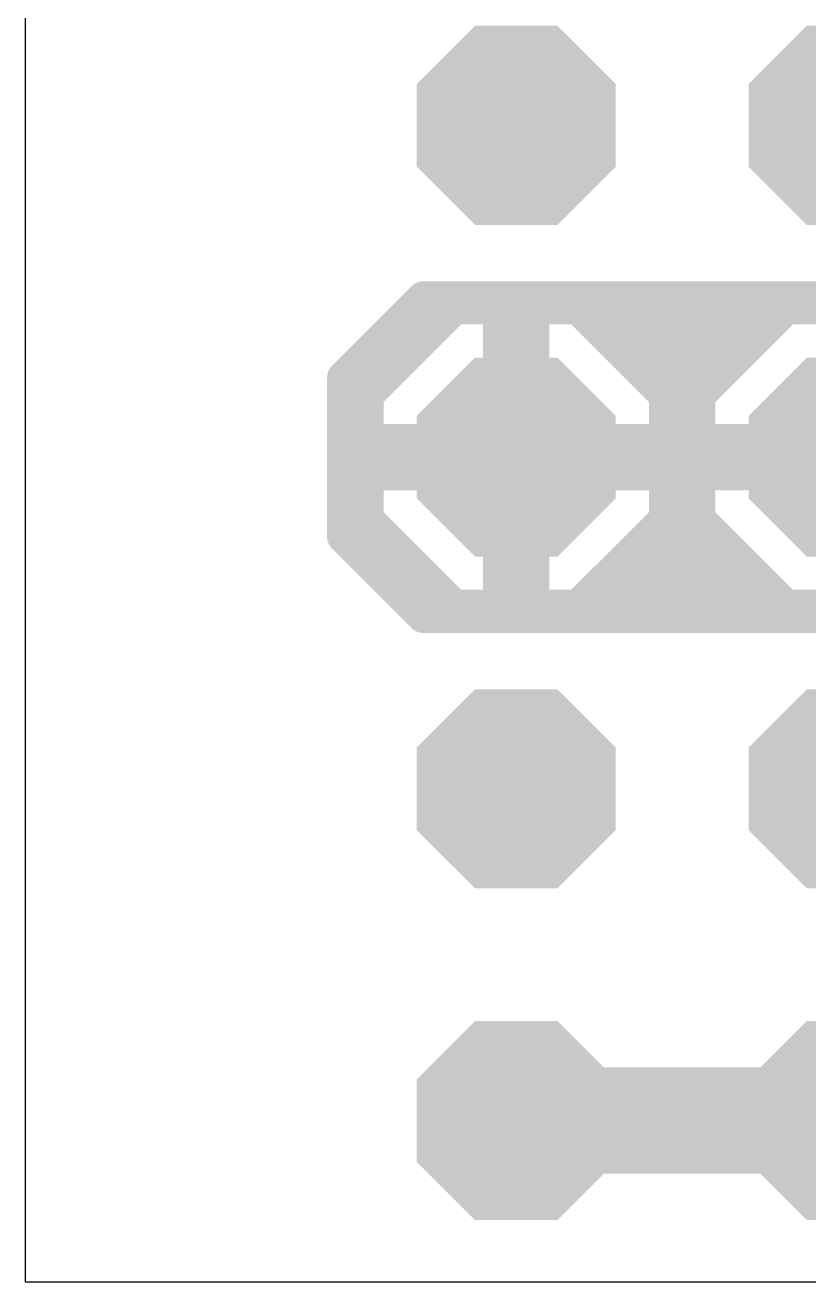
# Model space of a CAD drawing. Extents: x 0 to 81, y 1 to 51.
# Drawn here: x 0 to 6, y 1 to 10.62 of the extents above; entities that cross this region are included whole.
import ezdxf

# ---------------------------------------------------------------- set-up
doc = ezdxf.new("R2010")
doc.units = 0
for name, color, linetype in [('1', 22, 'CONTINUOUS'), ('17', 82, 'CONTINUOUS'), ('20', 7, 'CONTINUOUS')]:
    doc.layers.add(name, color=color, linetype=linetype)

# ---------------------------------------------------------------- blocks, each defined once
blk = doc.blocks.new('OCTAGONP')
at = {"const_width": 0.5}
blk.add_lwpolyline([(-0.25, -0.1036), (-0.25, 0.1036), (-0.1036, 0.25), (0.1036, 0.25), (0.25, 0.1036), (0.25, -0.1036), (0.1036, -0.25), (-0.1036, -0.25), (-0.25, -0.1036), (-0.25, 0.1036)], dxfattribs=at)

msp = doc.modelspace()

# ---------------------------------------------------------------- linework, layer by layer
at = {"layer": '1'}
for points, const_width in [([(2.4384, 7.9248), (3.048, 8.5344)], 0.254), ([(3.048, 8.5344), (7.0104, 8.5344)], 0.254), ([(3.2858, 8.4582), (2.6162, 7.7886)], 0.254), ([(3.6322, 8.4582), (3.2858, 8.4582)], 0.254), ([(3.6322, 7.4422), (3.6322, 8.4582)], 0.254), ([(4.2326, 8.4582), (3.8862, 8.4582)], 0.254), ([(3.8862, 8.4582), (3.8862, 7.4422)], 0.254), ([(4.9022, 7.7886), (4.2326, 8.4582)], 0.254), ([(5.8258, 8.4582), (5.1562, 7.7886)], 0.254), ([(6.1722, 8.4582), (5.8258, 8.4582)], 0.254), ([(2.8956, 8.382), (3.2096, 8.382)], 0.254), ([(3.6322, 8.382), (3.8862, 8.382)], 0.254), ([(4.3088, 8.382), (5.7496, 8.382)], 0.254), ([(2.6416, 8.128), (2.9556, 8.128)], 0.254), ([(3.6322, 8.128), (3.8862, 8.128)], 0.254), ([(4.5628, 8.128), (5.4956, 8.128)], 0.254), ([(2.4384, 6.7056), (2.4384, 7.9248)], 0.254), ([(2.4384, 7.874), (2.7016, 7.874)], 0.254), ([(3.6322, 7.874), (3.8862, 7.874)], 0.254), ([(4.8168, 7.874), (5.2416, 7.874)], 0.254), ([(2.6162, 7.7886), (2.6162, 7.4422)], 0.254), ([(4.9022, 7.4422), (4.9022, 7.7886)], 0.254), ([(5.1562, 7.7886), (5.1562, 7.4422)], 0.254), ([(2.4384, 7.62), (2.6162, 7.62)], 0.254), ([(3.6322, 7.62), (3.8862, 7.62)], 0.254), ([(4.9022, 7.62), (5.1562, 7.62)], 0.254), ([(2.6162, 7.4422), (3.6322, 7.4422)], 0.254), ([(3.8862, 7.4422), (3.6322, 7.4422)], 0.254), ([(3.6322, 7.4422), (3.6322, 7.1882)], 0.254), ([(3.8862, 7.1882), (3.8862, 7.4422)], 0.254), ([(3.8862, 7.4422), (4.9022, 7.4422)], 0.254), ([(5.1562, 7.4422), (6.1722, 7.4422)], 0.254), ([(2.4384, 7.366), (3.6322, 7.366)], 0.254), ([(3.8862, 7.366), (6.1722, 7.366)], 0.254), ([(3.6322, 7.1882), (2.6162, 7.1882)], 0.254), ([(2.6162, 7.1882), (2.6162, 6.8418)], 0.254), ([(3.6322, 6.1722), (3.6322, 7.1882)], 0.254), ([(3.6322, 7.1882), (3.8862, 7.1882)], 0.254), ([(3.8862, 7.1882), (3.8862, 6.1722)], 0.254), ([(4.9022, 7.1882), (3.8862, 7.1882)], 0.254), ([(4.9022, 6.8418), (4.9022, 7.1882)], 0.254), ([(6.1722, 7.1882), (5.1562, 7.1882)], 0.254), ([(5.1562, 7.1882), (5.1562, 6.8418)], 0.254), ([(2.4384, 7.112), (2.6162, 7.112)], 0.254), ([(3.6322, 7.112), (3.8862, 7.112)], 0.254), ([(4.9022, 7.112), (5.1562, 7.112)], 0.254), ([(2.4384, 6.858), (2.6162, 6.858)], 0.254), ([(2.6162, 6.8418), (3.2858, 6.1722)], 0.254), ([(3.6322, 6.858), (3.8862, 6.858)], 0.254), ([(4.2326, 6.1722), (4.9022, 6.8418)], 0.254), ([(4.9022, 6.858), (5.1562, 6.858)], 0.254), ([(5.1562, 6.8418), (5.8258, 6.1722)], 0.254), ([(3.048, 6.096), (2.4384, 6.7056)], 0.254), ([(2.54, 6.604), (2.854, 6.604)], 0.254), ([(3.6322, 6.604), (3.8862, 6.604)], 0.254), ([(4.6644, 6.604), (5.394, 6.604)], 0.254), ([(2.794, 6.35), (3.108, 6.35)], 0.254), ([(3.6322, 6.35), (3.8862, 6.35)], 0.254), ([(4.4104, 6.35), (5.648, 6.35)], 0.254), ([(3.2858, 6.1722), (3.6322, 6.1722)], 0.254), ([(3.8862, 6.1722), (4.2326, 6.1722)], 0.254), ([(5.8258, 6.1722), (6.1722, 6.1722)], 0.254), ([(7.0104, 6.096), (3.048, 6.096)], 0.254), ([(3.048, 6.096), (8.593, 6.096)], 0.254), ([(3.7592, 2.2352), (6.2992, 2.2352)], 0.8128)]:
    msp.add_lwpolyline(points, dxfattribs=dict(at, const_width=const_width))
for points, const_width in [([(3.048, 8.5979, 1), (3.048, 8.4709)], 0.127), ([(3.0929, 8.4895, 1), (3.0031, 8.5793)], 0.127), ([(3.2858, 8.5217, 1), (3.2858, 8.3947)], 0.127), ([(3.3307, 8.4133, 1), (3.2409, 8.5031)], 0.127), ([(3.6957, 8.4582, 1), (3.5687, 8.4582)], 0.127), ([(3.6322, 8.3947, 1), (3.6322, 8.5217)], 0.127), ([(3.8862, 8.5217, 1), (3.8862, 8.3947)], 0.127), ([(3.9497, 8.4582, 1), (3.8227, 8.4582)], 0.127), ([(4.2775, 8.5031, 1), (4.1877, 8.4133)], 0.127), ([(4.2326, 8.3947, 1), (4.2326, 8.5217)], 0.127), ([(5.8258, 8.5217, 1), (5.8258, 8.3947)], 0.127), ([(5.8707, 8.4133, 1), (5.7809, 8.5031)], 0.127), ([(2.8956, 8.4455, 1), (2.8956, 8.3185)], 0.127), ([(3.2096, 8.3185, 1), (3.2096, 8.4455)], 0.127), ([(3.6322, 8.4455, 1), (3.6322, 8.3185)], 0.127), ([(3.8862, 8.3185, 1), (3.8862, 8.4455)], 0.127), ([(4.3088, 8.4455, 1), (4.3088, 8.3185)], 0.127), ([(5.7496, 8.3185, 1), (5.7496, 8.4455)], 0.127), ([(2.6416, 8.1915, 1), (2.6416, 8.0645)], 0.127), ([(2.9556, 8.0645, 1), (2.9556, 8.1915)], 0.127), ([(3.6322, 8.1915, 1), (3.6322, 8.0645)], 0.127), ([(3.8862, 8.0645, 1), (3.8862, 8.1915)], 0.127), ([(4.5628, 8.1915, 1), (4.5628, 8.0645)], 0.127), ([(5.4956, 8.0645, 1), (5.4956, 8.1915)], 0.127), ([(2.5019, 7.9248, 1), (2.3749, 7.9248)], 0.127), ([(2.3935, 7.9697, 1), (2.4833, 7.8799)], 0.127), ([(2.4384, 7.9375, 1), (2.4384, 7.8105)], 0.127), ([(2.7016, 7.8105, 1), (2.7016, 7.9375)], 0.127), ([(3.6322, 7.9375, 1), (3.6322, 7.8105)], 0.127), ([(3.8862, 7.8105, 1), (3.8862, 7.9375)], 0.127), ([(4.8168, 7.9375, 1), (4.8168, 7.8105)], 0.127), ([(5.2416, 7.8105, 1), (5.2416, 7.9375)], 0.127), ([(2.6797, 7.7886, 1), (2.5527, 7.7886)], 0.127), ([(2.5713, 7.8335, 1), (2.6611, 7.7437)], 0.127), ([(4.9657, 7.7886, 1), (4.8387, 7.7886)], 0.127), ([(4.8573, 7.7437, 1), (4.9471, 7.8335)], 0.127), ([(5.2197, 7.7886, 1), (5.0927, 7.7886)], 0.127), ([(5.1113, 7.8335, 1), (5.2011, 7.7437)], 0.127), ([(2.4384, 7.6835, 1), (2.4384, 7.5565)], 0.127), ([(2.6162, 7.5565, 1), (2.6162, 7.6835)], 0.127), ([(3.6322, 7.6835, 1), (3.6322, 7.5565)], 0.127), ([(3.8862, 7.5565, 1), (3.8862, 7.6835)], 0.127), ([(4.9022, 7.6835, 1), (4.9022, 7.5565)], 0.127), ([(5.1562, 7.5565, 1), (5.1562, 7.6835)], 0.127), ([(2.6162, 7.5057, 1), (2.6162, 7.3787)], 0.127), ([(2.5527, 7.4422, 1), (2.6797, 7.4422)], 0.127), ([(3.6322, 7.5057, 1), (3.6322, 7.3787)], 0.127), ([(3.6957, 7.4422, 1), (3.5687, 7.4422)], 0.127), ([(3.5687, 7.4422, 1), (3.6957, 7.4422)], 0.127), ([(3.6322, 7.3787, 1), (3.6322, 7.5057)], 0.127), ([(3.9497, 7.4422, 1), (3.8227, 7.4422)], 0.127), ([(3.8862, 7.5057, 1), (3.8862, 7.3787)], 0.127), ([(3.8227, 7.4422, 1), (3.9497, 7.4422)], 0.127), ([(3.8862, 7.3787, 1), (3.8862, 7.5057)], 0.127), ([(4.8387, 7.4422, 1), (4.9657, 7.4422)], 0.127), ([(4.9022, 7.3787, 1), (4.9022, 7.5057)], 0.127), ([(5.1562, 7.5057, 1), (5.1562, 7.3787)], 0.127), ([(5.0927, 7.4422, 1), (5.2197, 7.4422)], 0.127), ([(2.4384, 7.4295, 1), (2.4384, 7.3025)], 0.127), ([(3.6322, 7.3025, 1), (3.6322, 7.4295)], 0.127), ([(3.8862, 7.4295, 1), (3.8862, 7.3025)], 0.127), ([(2.6162, 7.2517, 1), (2.6162, 7.1247)], 0.127), ([(2.6797, 7.1882, 1), (2.5527, 7.1882)], 0.127), ([(3.6957, 7.1882, 1), (3.5687, 7.1882)], 0.127), ([(3.6322, 7.2517, 1), (3.6322, 7.1247)], 0.127), ([(3.6322, 7.1247, 1), (3.6322, 7.2517)], 0.127), ([(3.9497, 7.1882, 1), (3.8227, 7.1882)], 0.127), ([(3.8862, 7.2517, 1), (3.8862, 7.1247)], 0.127), ([(3.8862, 7.1247, 1), (3.8862, 7.2517)], 0.127), ([(4.9657, 7.1882, 1), (4.8387, 7.1882)], 0.127), ([(4.9022, 7.1247, 1), (4.9022, 7.2517)], 0.127), ([(5.1562, 7.2517, 1), (5.1562, 7.1247)], 0.127), ([(5.2197, 7.1882, 1), (5.0927, 7.1882)], 0.127), ([(2.4384, 7.1755, 1), (2.4384, 7.0485)], 0.127), ([(2.6162, 7.0485, 1), (2.6162, 7.1755)], 0.127), ([(3.5687, 7.1882, 1), (3.6957, 7.1882)], 0.127), ([(3.6322, 7.1755, 1), (3.6322, 7.0485)], 0.127), ([(3.8227, 7.1882, 1), (3.9497, 7.1882)], 0.127), ([(3.8862, 7.0485, 1), (3.8862, 7.1755)], 0.127), ([(4.9022, 7.1755, 1), (4.9022, 7.0485)], 0.127), ([(5.1562, 7.0485, 1), (5.1562, 7.1755)], 0.127), ([(2.4384, 6.9215, 1), (2.4384, 6.7945)], 0.127), ([(2.6611, 6.8867, 1), (2.5713, 6.7969)], 0.127), ([(2.6162, 6.7945, 1), (2.6162, 6.9215)], 0.127), ([(3.6322, 6.9215, 1), (3.6322, 6.7945)], 0.127), ([(3.8862, 6.7945, 1), (3.8862, 6.9215)], 0.127), ([(4.9022, 6.9215, 1), (4.9022, 6.7945)], 0.127), ([(4.9471, 6.7969, 1), (4.8573, 6.8867)], 0.127), ([(5.2011, 6.8867, 1), (5.1113, 6.7969)], 0.127), ([(5.1562, 6.7945, 1), (5.1562, 6.9215)], 0.127), ([(2.4833, 6.7505, 1), (2.3935, 6.6607)], 0.127), ([(2.5527, 6.8418, 1), (2.6797, 6.8418)], 0.127), ([(4.8387, 6.8418, 1), (4.9657, 6.8418)], 0.127), ([(5.0927, 6.8418, 1), (5.2197, 6.8418)], 0.127), ([(2.3749, 6.7056, 1), (2.5019, 6.7056)], 0.127), ([(2.54, 6.6675, 1), (2.54, 6.5405)], 0.127), ([(2.854, 6.5405, 1), (2.854, 6.6675)], 0.127), ([(3.6322, 6.6675, 1), (3.6322, 6.5405)], 0.127), ([(3.8862, 6.5405, 1), (3.8862, 6.6675)], 0.127), ([(4.6644, 6.6675, 1), (4.6644, 6.5405)], 0.127), ([(5.394, 6.5405, 1), (5.394, 6.6675)], 0.127), ([(2.794, 6.4135, 1), (2.794, 6.2865)], 0.127), ([(3.108, 6.2865, 1), (3.108, 6.4135)], 0.127), ([(3.6322, 6.4135, 1), (3.6322, 6.2865)], 0.127), ([(3.8862, 6.2865, 1), (3.8862, 6.4135)], 0.127), ([(4.4104, 6.4135, 1), (4.4104, 6.2865)], 0.127), ([(5.648, 6.2865, 1), (5.648, 6.4135)], 0.127), ([(3.2858, 6.2357, 1), (3.2858, 6.1087)], 0.127), ([(3.2409, 6.1273, 1), (3.3307, 6.2171)], 0.127), ([(3.6322, 6.1087, 1), (3.6322, 6.2357)], 0.127), ([(3.8862, 6.2357, 1), (3.8862, 6.1087)], 0.127), ([(4.1877, 6.2171, 1), (4.2775, 6.1273)], 0.127), ([(4.2326, 6.1087, 1), (4.2326, 6.2357)], 0.127), ([(5.8258, 6.2357, 1), (5.8258, 6.1087)], 0.127), ([(5.7809, 6.1273, 1), (5.8707, 6.2171)], 0.127), ([(3.048, 6.1595, 1), (3.048, 6.0325)], 0.127), ([(3.048, 6.1595, 1), (3.048, 6.0325)], 0.127), ([(3.0031, 6.0511, 1), (3.0929, 6.1409)], 0.127), ([(3.5687, 6.1722, 1), (3.6957, 6.1722)], 0.127), ([(3.8227, 6.1722, 1), (3.9497, 6.1722)], 0.127), ([(3.7592, 2.4384, 1), (3.7592, 2.032)], 0.4064)]:
    msp.add_lwpolyline(points, format="xyb", dxfattribs=dict(at, const_width=const_width))
at = {"layer": '20'}
for p, q in [((0, 51), (0, 1)), ((0, 1), (81, 1))]:
    msp.add_line(p, q, dxfattribs=at)

# ---------------------------------------------------------------- block references
at = {"layer": '17', "xscale": 1.524, "yscale": 1.524, "rotation": 270}
for p in [(3.7592, 9.8552), (6.2992, 9.8552), (3.7592, 7.3152), (6.2992, 7.3152), (3.7592, 4.7752), (6.2992, 4.7752), (3.7592, 2.2352), (6.2992, 2.2352)]:
    msp.add_blockref('OCTAGONP', p, dxfattribs=at)

doc.saveas('drawing.dxf')
